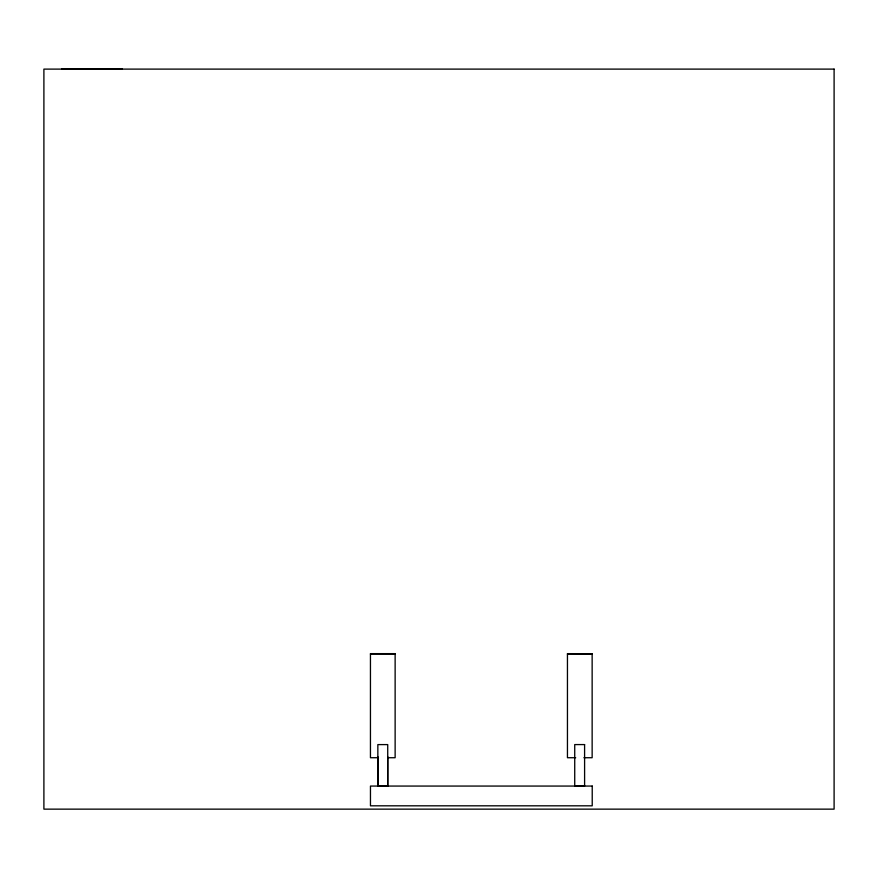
<?xml version="1.0" encoding="UTF-8"?>
<svg xmlns="http://www.w3.org/2000/svg" width="878" height="878" viewBox="0 0 878 878"><rect width="100%" height="100%" fill="white"/><g stroke="black" fill="none" stroke-linecap="round" stroke-linejoin="round"><path stroke-width="1.32" d="M61.669 68.857L122.152 68.857M370.45 654L395.133 654.033M567.451 654L592.145 654.044M377.299 757.725L370.45 757.725L370.45 653.638L395.133 653.638L395.133 757.725L388.274 757.725M575.683 757.725L567.451 757.725L567.451 653.649L592.145 653.682L592.145 757.725L583.914 757.725M387.736 786.062L387.725 744.599L377.847 744.599L377.858 786.062L387.736 786.062L387.736 756.638M377.858 756.638L377.858 786.062M834.1 69.11L43.9 69.11L43.9 809.143L834.1 809.143L834.1 69.11M584.594 744.577L574.728 744.577L574.728 786.051L584.605 786.051L584.594 744.577M592.222 786.062L370.461 786.062L370.461 805.817L592.222 805.817L592.222 786.062"/></g></svg>
